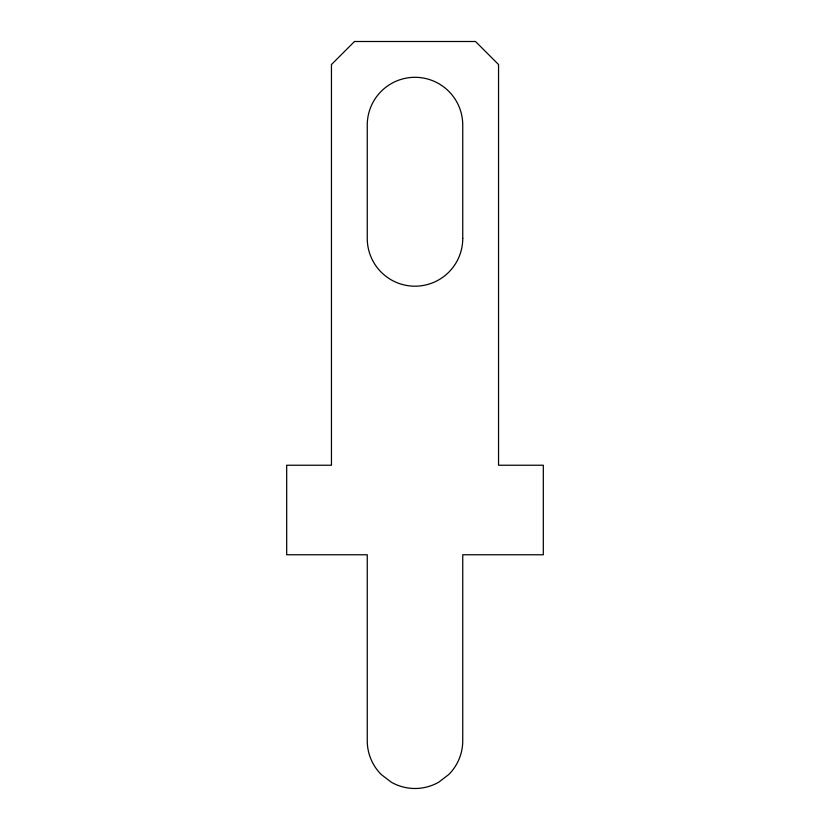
<?xml version="1.0" encoding="UTF-8"?>
<svg xmlns="http://www.w3.org/2000/svg" width="830" height="830" viewBox="0 0 830 830"><rect width="100%" height="100%" fill="white"/><g stroke="black" fill="none" stroke-linecap="round" stroke-linejoin="round"><path stroke-width="1.25" d="M354.493 41.5L331.45 64.543L331.45 465.236L286.682 465.236L286.682 554.762L367.254 554.762L367.254 740.754A47.746 47.746 0 0 0 381.24 774.514L391.127 782.099A47.746 47.746 0 0 0 438.873 782.099L448.76 774.514A47.746 47.746 0 0 0 462.746 740.754L462.746 554.762L543.318 554.762L543.318 465.236L498.55 465.236L498.55 64.543L475.507 41.5L354.493 41.5M462.746 238.449L462.746 125.05A47.746 47.746 0 0 0 415 77.304A47.746 47.746 0 0 0 367.254 125.05L367.254 238.449A47.746 47.746 0 0 0 415 286.194A47.746 47.746 0 0 0 462.746 238.449"/></g></svg>
